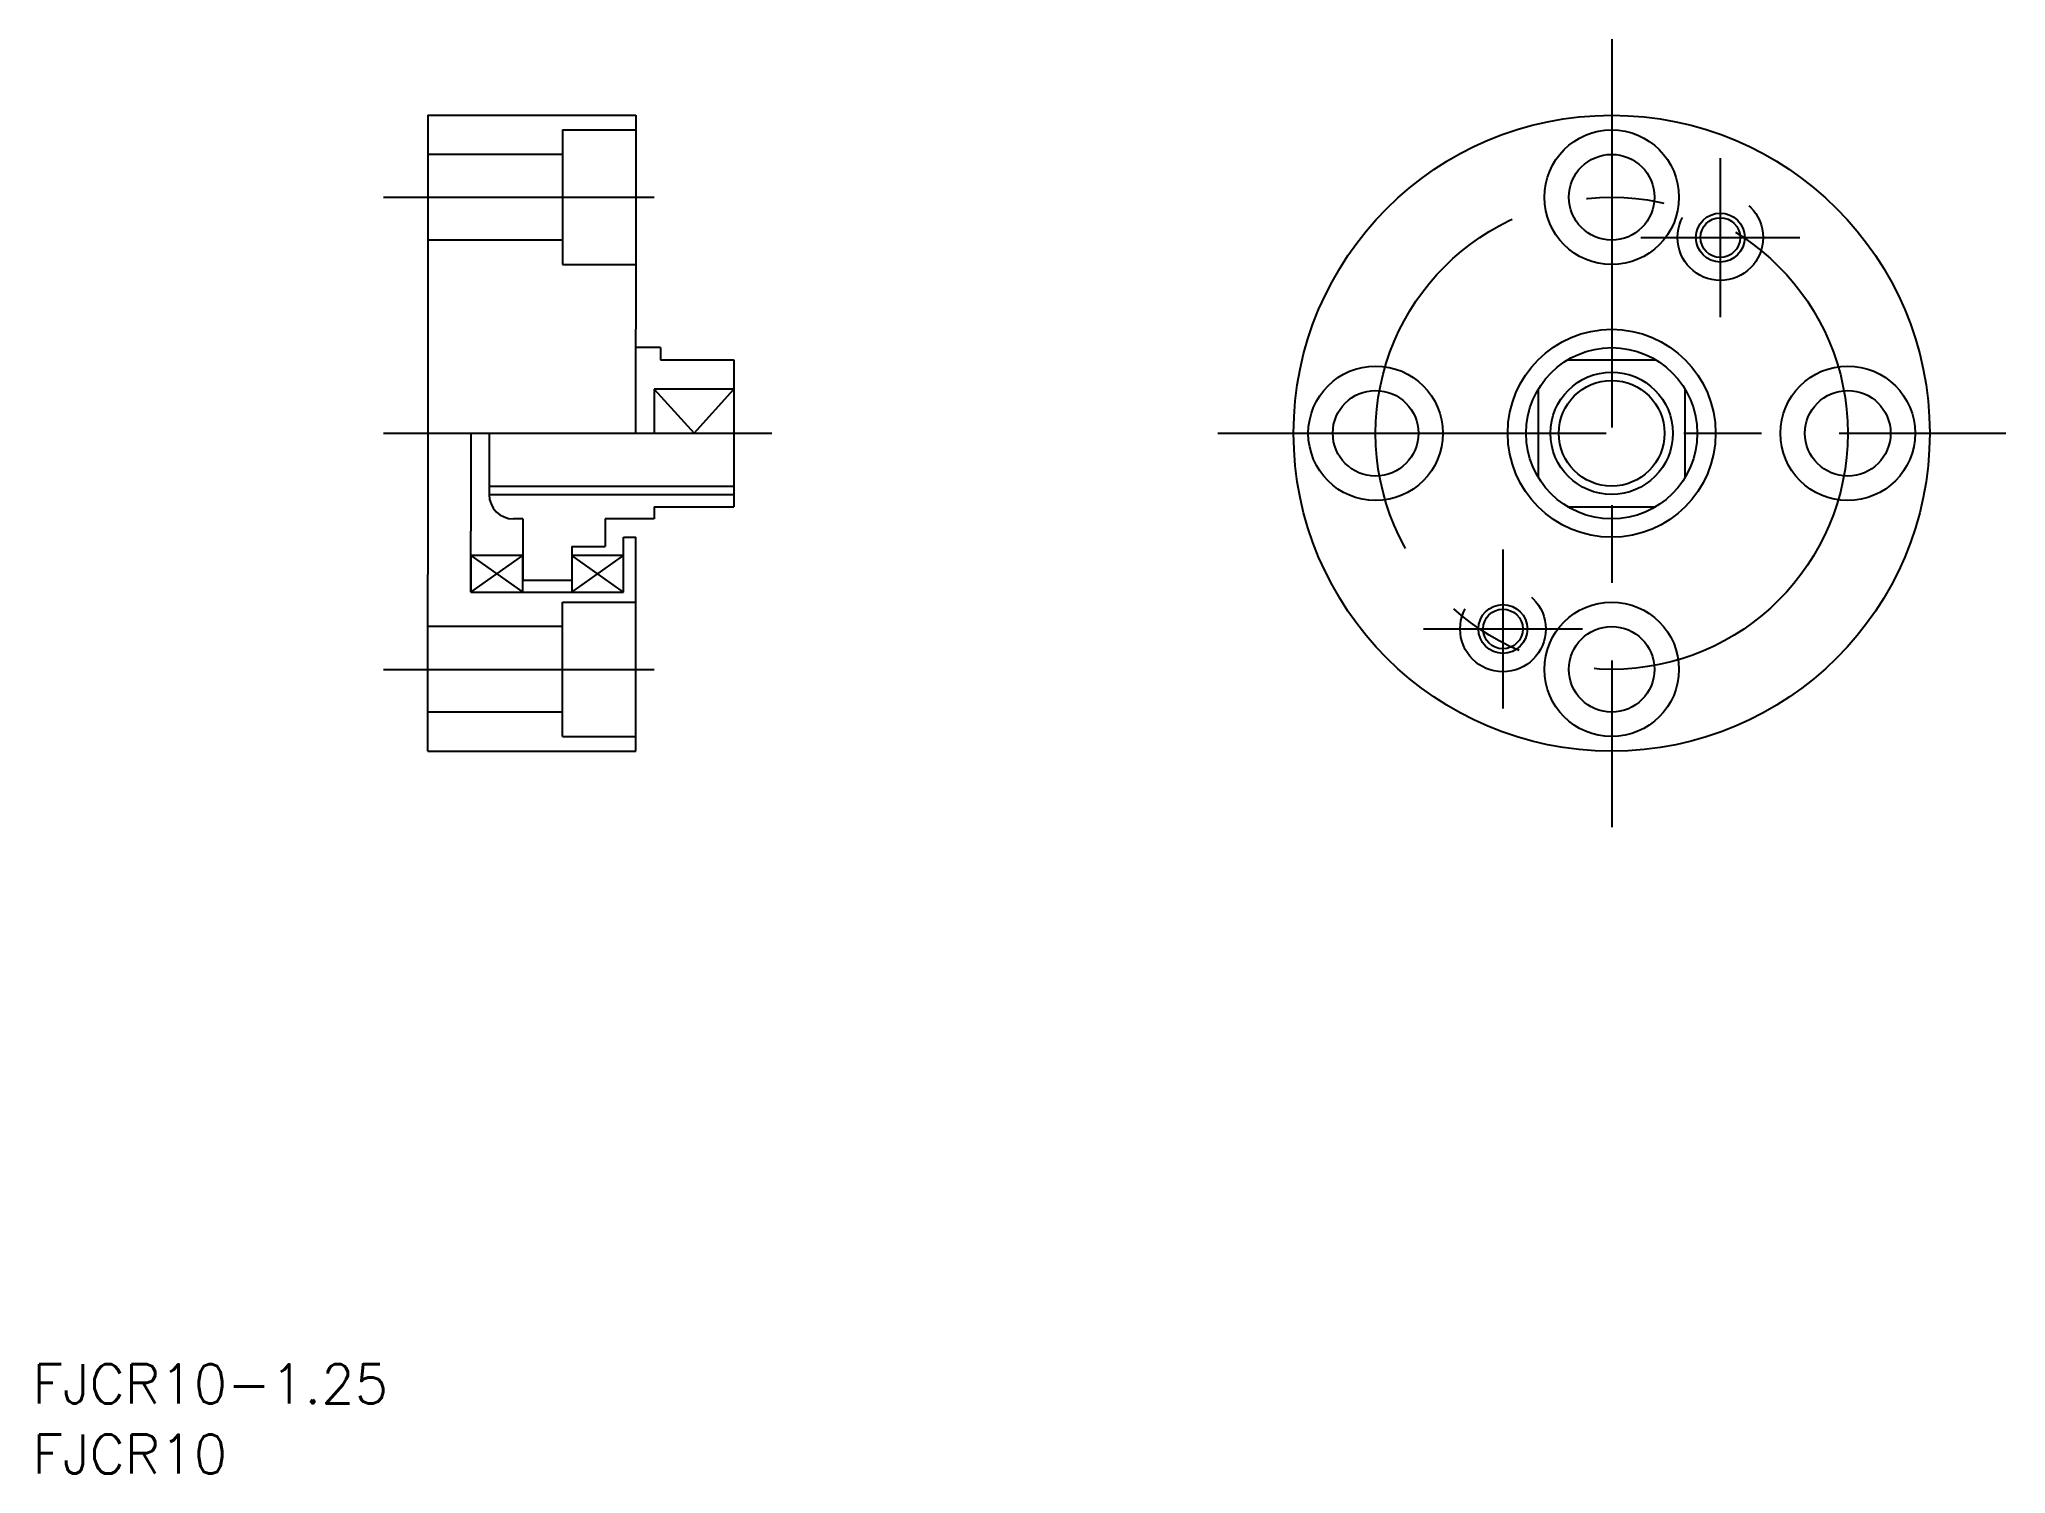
# Model space of a CAD drawing. Extents: x 48 to 209, y 8 to 125.
import ezdxf

# ---------------------------------------------------------------- set-up
doc = ezdxf.new("R2010")
doc.units = 0
doc.linetypes.add('CENTER', pattern=[50.8, 31.75, -6.35, 6.35, -6.35])
doc.linetypes.add('DASHED', pattern=[19.05, 12.7, -6.35])
doc.layers.get('0').update_dxf_attribs({"linetype": 'CONTINUOUS'})
doc.layers.add('CENTER', color=1, linetype='CENTER')
doc.styles.get("Standard").update_dxf_attribs({"font": 'txt.shx', "bigfont": 'bigfont.shx'})

msp = doc.modelspace()

# ---------------------------------------------------------------- linework, layer by layer
at = {"color": 7, "linetype": 'CONTINUOUS'}
for p, q in [((80, 119.12), (80, 98.97)), ((80, 119.12), (97, 119.12)), ((97, 119.12), (97, 101.62)), ((91, 117.92), (97, 117.92)), ((91, 117.92), (91, 106.92)), ((91, 115.92), (80, 115.92)), ((91, 108.92), (80, 108.92)), ((91, 106.92), (97, 106.92)), ((97, 93.12), (97, 101.62)), ((99, 100.12), (97, 100.12)), ((99, 100.12), (99, 99.12)), ((80, 98.97), (80, 81.57)), ((99, 99.12), (105, 99.12)), ((105, 99.12), (105, 93.12)), ((173.16, 99.12), (180.37, 99.12)), ((105, 96.72), (98.5, 96.72)), ((98.5, 96.72), (101.75, 93.12)), ((98.5, 96.72), (98.5, 93.12)), ((101.75, 93.12), (105, 96.72)), ((170.77, 96.72), (170.77, 89.51)), ((182.77, 89.51), (182.77, 96.72)), ((83.5, 93.12), (83.5, 85.12)), ((85, 93.12), (85, 88.12)), ((105, 93.12), (105, 87.12)), ((85, 88.8), (105, 88.8)), ((98.5, 87.12), (105, 87.12)), ((98.5, 87.12), (98.5, 86.12)), ((173.16, 87.12), (180.37, 87.12)), ((87.75, 86.12), (87, 86.12)), ((87.75, 86.12), (87.75, 81.12)), ((98.5, 86.12), (94.5, 86.12)), ((94.5, 86.12), (94.5, 83.87)), ((83.5, 80.12), (83.5, 85.12)), ((91.75, 83.87), (91.75, 81.12)), ((91.75, 83.87), (94.5, 83.87)), ((96, 80.12), (96, 84.62)), ((96, 84.62), (97, 84.62)), ((97, 67.12), (97, 84.62)), ((83.5, 80.12), (87.75, 83.12)), ((83.5, 83.12), (87.75, 80.12)), ((87.75, 83.12), (83.5, 83.12)), ((83.5, 83.12), (83.5, 80.12)), ((87.75, 80.12), (87.75, 83.12)), ((96, 83.12), (91.75, 83.12)), ((91.75, 80.12), (96, 83.12)), ((96, 80.12), (91.75, 83.12)), ((91.75, 83.12), (91.75, 80.12)), ((96, 80.12), (96, 83.12)), ((80, 67.12), (80, 81.57)), ((87.75, 81.12), (91.75, 81.12)), ((83.5, 80.12), (96, 80.12)), ((83.5, 80.12), (87.75, 80.12)), ((91, 68.32), (91, 79.32)), ((91, 79.32), (97, 79.32)), ((91.75, 80.12), (96, 80.12)), ((91, 77.32), (80, 77.32)), ((91, 70.32), (80, 70.32)), ((91, 68.32), (97, 68.32)), ((80, 67.12), (97, 67.12))]:
    msp.add_line(p, q, dxfattribs=at)
at = {"color": 3, "linetype": 'CONTINUOUS'}
msp.add_line((85, 88.12), (105, 88.12), dxfattribs=at)
at = {"color": 7, "linetype": 'CONTINUOUS'}
for centre, radius in [((176.77, 93.12), 26), ((176.77, 112.42), 5.5), ((176.77, 112.42), 3.5), ((185.65, 109.12), 1.62), ((176.77, 93.12), 8.5), ((176.77, 93.12), 7), ((157.47, 93.12), 5.5), ((196.07, 93.12), 5.5), ((157.47, 93.12), 3.5), ((176.77, 93.12), 4.32), ((196.07, 93.12), 3.5), ((176.77, 73.82), 5.5), ((167.88, 77.12), 1.62), ((176.77, 73.82), 3.5)]:
    msp.add_circle(centre, radius, dxfattribs=at)
at = {"color": 3, "linetype": 'DASHED'}
for centre in [(185.65, 109.12), (167.88, 77.12)]:
    msp.add_circle(centre, 3.5, dxfattribs=at)
at = {"color": 3, "linetype": 'CONTINUOUS'}
for centre, radius in [((185.65, 109.12), 2), ((176.77, 93.12), 5), ((167.88, 77.12), 2)]:
    msp.add_circle(centre, radius, dxfattribs=at)
at = {"color": 7, "linetype": 'CONTINUOUS'}
msp.add_arc((87, 88.12), 2, 180, 270, dxfattribs=at)
at = {"layer": 'CENTER', "color": 1, "linetype": 'CENTER'}
for p, q in [((176.77, 125.33), (176.77, 60.91)), ((185.65, 115.62), (185.65, 102.62)), ((76.37, 112.42), (98.5, 112.42)), ((179.15, 109.12), (192.15, 109.12)), ((76.37, 93.12), (110, 93.12)), ((76.37, 93.12), (110, 93.12)), ((144.56, 93.12), (208.98, 93.12)), ((167.88, 83.62), (167.88, 70.62)), ((161.38, 77.12), (174.38, 77.12)), ((76.37, 73.82), (98.5, 73.82))]:
    msp.add_line(p, q, dxfattribs=at)
msp.add_circle((176.77, 93.12), 19.3, dxfattribs=at)

# ---------------------------------------------------------------- texts
at = {"color": 7, "linetype": 'CONTINUOUS'}
for s, p in [('FJCR10-1.25', (47.68, 13.8)), ('FJCR10', (47.68, 8.06))]:
    msp.add_text(s, height=3.2, dxfattribs=at).set_placement(p)

doc.saveas('drawing.dxf')
